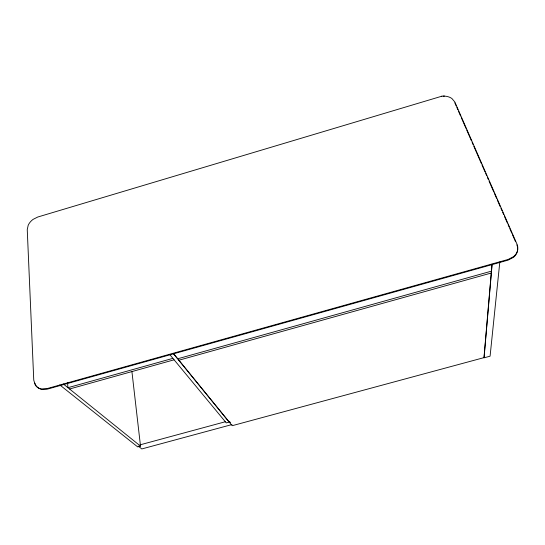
<?xml version="1.0" encoding="UTF-8"?>
<svg xmlns="http://www.w3.org/2000/svg" width="545" height="545" viewBox="0 0 545 545"><rect width="100%" height="100%" fill="white"/><g stroke="black" fill="none" stroke-linecap="round" stroke-linejoin="round"><path stroke-width="0.82" d="M491.965 264.802L483.994 357.629L232.197 425.693L178.706 359.972M492.128 264.168L484.062 357.82L490.084 356.192L499.826 261.913M172.888 358.365L67.927 387.706L67.587 382.631M177.602 358.814L491.542 271.124M69.549 389.007L174.087 359.809M178.774 360.252L491.379 272.991M139.976 444.87L225.657 421.66M131.945 371.799L140.515 446.123L137.687 446.893L59.8 384.933M231.993 424.555L141.795 448.944L138.144 446.021M441.743 96.233L37.755 217.026L33.075 219.383A12.242 8.972 -35.5 0 0 28.19 225.262L27.25 229.663L33.763 380.158L35.248 384.974A14.027 11.07 -45 0 0 41.291 388.96L46.747 388.68L508.172 259.447L513.642 256.6A14.783 12.201 1.7 0 0 517.75 249.467L517.736 246.735L517.001 244.16L454.83 102.01L451.934 98.55A12.917 9.708 -8 0 0 444.584 96.131L443.167 96.179M441.797 96.145L444.427 96.056M63.295 383.953L140.515 446.123M169.754 354.557L226.277 422.9L229.166 422.123L173.399 353.637M173.358 353.398L177.636 358.658M229.431 421.401L230.46 422.661M34.805 383.142L35.861 385.438A14.006 11.063 -45.1 0 0 41.897 389.416L47.347 389.137L508.09 260.128L513.553 257.288A14.763 12.188 1.7 0 0 517.655 250.162L517.641 247.43L516.905 244.855M454.83 102.821L456.185 105.928M456.867 107.481L457.882 109.811M458.563 111.364L460.593 116.017M461.274 117.57L466.023 128.436M466.704 129.989L471.452 140.855M472.127 142.409L473.149 144.738M473.823 146.285L481.29 163.364M481.964 164.917L485.023 171.9M485.697 173.453L486.719 175.783M487.394 177.336L488.415 179.659M489.09 181.213L493.838 192.078M494.519 193.632L496.556 198.291M497.231 199.838L500.283 206.828M500.964 208.381L501.979 210.704M502.66 212.257L503.675 214.587M504.357 216.14L507.409 223.123M508.09 224.676L509.105 227.006M509.779 228.559L511.816 233.212M512.498 234.766L515.55 241.755"/></g></svg>
